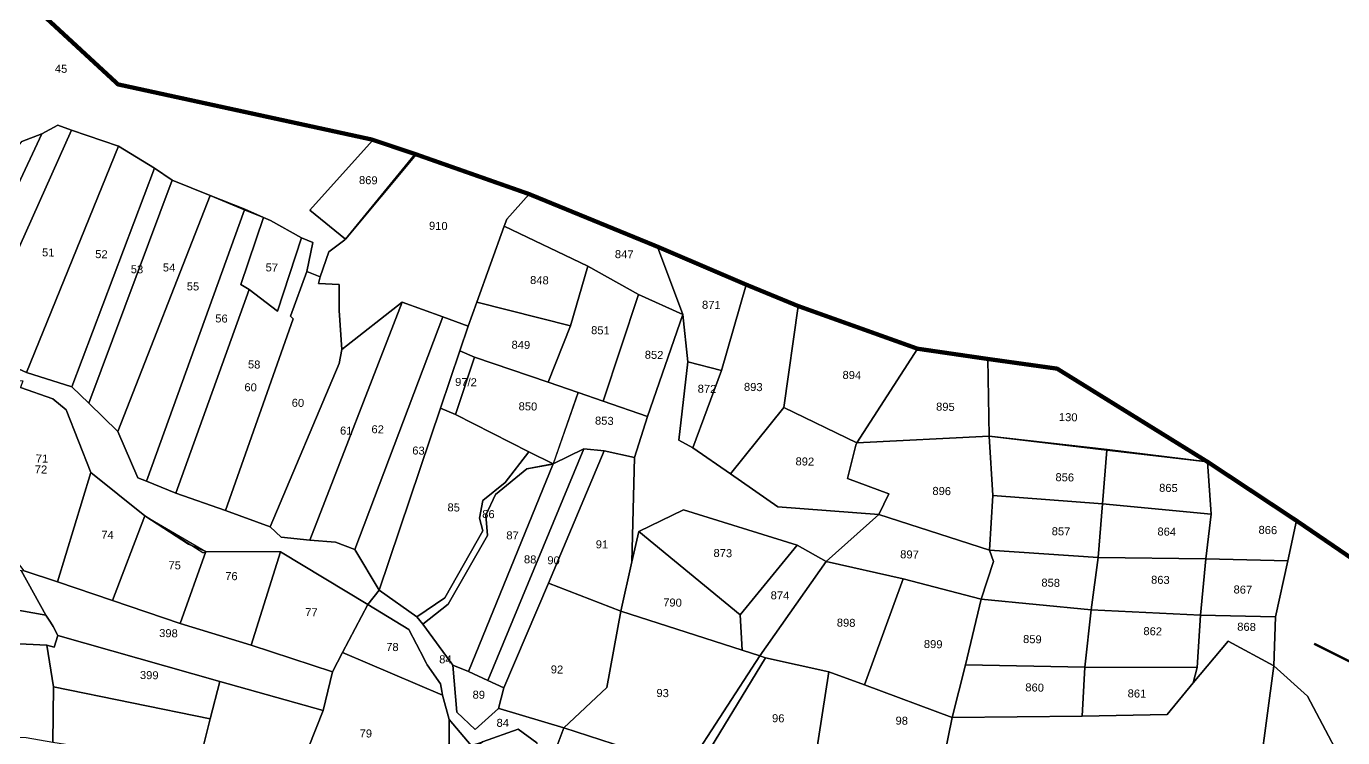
# Model space of a CAD drawing. Header units: millimetres. Extents: x 191342 to 235284, y 1600297 to 1616674.
# Drawn here: x 193199 to 195668, y 1610716 to 1612050 of the extents above; entities that cross this region are included whole.
import ezdxf

# ---------------------------------------------------------------- set-up
doc = ezdxf.new("R2010")
doc.units = ezdxf.units.MM
doc.header["$LTSCALE"] = 15
doc.linetypes.add('HIDDEN2', pattern=[0.1875, 0.125, -0.0625])
for name, color, linetype in [('PLOT', 7, 'Continuous'), ('PLOT NO', 7, 'Continuous'), ('VILLAGE BOUNDRY', 5, 'Continuous')]:
    doc.layers.add(name, color=color, linetype=linetype)
doc.styles.get("Standard").update_dxf_attribs({"font": 'arial.ttf'})

msp = doc.modelspace()

# ---------------------------------------------------------------- linework, layer by layer
at = {"layer": 'PLOT'}
for points in [[(192985.6, 1612297.9), (193371.4, 1611941.6), (193847, 1611838.2), (193930.4, 1611810.3), (193848.7, 1611836.5), (193730.9, 1611705.8), (193797.7, 1611651.4), (193796.6, 1611650.3), (193766.5, 1611627.8), (193750.4, 1611580.8), (193725.6, 1611590.9), (193736.6, 1611645), (193715.6, 1611654.1), (193657.2, 1611686.3), (193643.9, 1611691.7), (193609.1, 1611707.8), (193544.1, 1611733), (193472.9, 1611761.8), (193439.5, 1611784.5), (193372.2, 1611825.5), (193284.3, 1611855.8), (193258.2, 1611865.2), (193228.5, 1611848.8), (193191.1, 1611834.6)], [(193153.9, 1611421.8), (193199.7, 1611401.4), (193284.5, 1611374.5), (193316.8, 1611344), (193371.3, 1611290.4), (193408.2, 1611203.5), (193424.7, 1611197.2), (193479.8, 1611174.7), (193573.1, 1611142.7), (193656.3, 1611111.7), (193677, 1611092.5), (193731, 1611086.6), (193779.4, 1611082.8), (193815.5, 1611069.6), (193860.9, 1610993.1), (193839.8, 1610966.4), (193675.8, 1611064.9), (193536.1, 1611065.8), (193503.4, 1611079.4), (193421.6, 1611132.7), (193320.4, 1611213.9), (193274.1, 1611331.4), (193274.1, 1611331.4), (193274.1, 1611331.4), (193249.1, 1611352.2), (193188.4, 1611373.2)], [(194033.4, 1610701.5), (193992, 1610750.8), (193979.6, 1610796.4), (193978.3, 1610803.6), (193975.9, 1610817.2), (193951.2, 1610853.2), (193949.7, 1610855.4), (193946.9, 1610861), (193945.1, 1610864.4), (193916.8, 1610919.5), (193839.8, 1610966.4), (193860.9, 1610993.1), (193860.9, 1610993.1), (193931.4, 1610943.1), (193943.1, 1610929.1), (193998.8, 1610852.6), (194006.4, 1610764.2), (194040.9, 1610731.5), (194084.9, 1610771.1), (194087.6, 1610770.3), (194207.2, 1610734.7), (194190.4, 1610689.9)], [(194156.9, 1610707.1), (194121.9, 1610732.5), (194054.5, 1610708.7)]]:
    msp.add_lwpolyline(points, dxfattribs=at)
for points in [[(193284.3, 1611855.8), (193088.3, 1611419.7), (193032.7, 1611431.4), (193228.5, 1611848.8), (193258.2, 1611865.2), (193284.3, 1611855.8)], [(193228.5, 1611848.8), (193032.7, 1611431.4), (192971.1, 1611440.1), (193112.8, 1611730), (193191.1, 1611834.6), (193228.5, 1611848.8)], [(193088.3, 1611419.7), (193284.3, 1611855.8), (193372.2, 1611825.5), (193199.7, 1611401.4), (193153.9, 1611421.8), (193088.3, 1611419.7)], [(193848.7, 1611836.5), (193927.2, 1611809.7), (193797.7, 1611651.4), (193730.9, 1611705.8), (193848.7, 1611836.5)], [(193797.7, 1611651.4), (193927.2, 1611809.7), (193848.7, 1611836.5), (193930.4, 1611810.3), (193797.7, 1611651.4)], [(193797.7, 1611651.4), (193927.2, 1611809.7), (193848.7, 1611836.5), (193930.4, 1611810.3), (193797.7, 1611651.4)], [(193199.7, 1611401.4), (193372.2, 1611825.5), (193439.5, 1611784.5), (193284.5, 1611374.5), (193199.7, 1611401.4)], [(193930.4, 1611810.3), (194142.3, 1611735.8), (194100.1, 1611688.6), (194095.4, 1611675.4), (194044.2, 1611533.1), (194028.1, 1611488.3), (193980.5, 1611505.5), (193904.4, 1611532.9), (193790.7, 1611444.3), (193785.8, 1611517.7), (193786.2, 1611566.5), (193786.2, 1611566.5), (193747.5, 1611567.9), (193750.4, 1611580.8), (193766.5, 1611627.8), (193796.6, 1611650.3), (193797.7, 1611651.4), (193930.4, 1611810.3)], [(193284.5, 1611374.5), (193439.5, 1611784.5), (193472.9, 1611761.8), (193316.8, 1611344), (193284.5, 1611374.5)], [(193371.3, 1611290.4), (193316.8, 1611344), (193472.9, 1611761.8), (193544.1, 1611733), (193371.3, 1611290.4)], [(194142.3, 1611735.8), (194383.1, 1611637.1), (194430.1, 1611510.1), (194347.5, 1611547.5), (194252.4, 1611600.6), (194095.4, 1611675.4), (194100.1, 1611688.6), (194142.3, 1611735.8)], [(193371.3, 1611290.4), (193544.1, 1611733), (193608.6, 1611706.3), (193424.7, 1611197.2), (193408.2, 1611203.5), (193371.3, 1611290.4)], [(193544.1, 1611733), (193609.1, 1611707.8), (193608.6, 1611706.3), (193544.1, 1611733)], [(193544.1, 1611733), (193609.1, 1611707.8), (193608.6, 1611706.3), (193544.1, 1611733)], [(193643.9, 1611691.7), (193601.8, 1611566.3), (193617.3, 1611556.8), (193479.8, 1611174.7), (193424.7, 1611197.2), (193608.6, 1611706.3), (193643.9, 1611691.7)], [(193643.9, 1611691.7), (193657.2, 1611686.3), (193715.6, 1611654.1), (193670.4, 1611516.5), (193617.3, 1611556.8), (193601.8, 1611566.3), (193643.9, 1611691.7)], [(193609.1, 1611707.8), (193643.9, 1611691.7), (193608.6, 1611706.3), (193609.1, 1611707.8)], [(193609.1, 1611707.8), (193643.9, 1611691.7), (193608.6, 1611706.3), (193609.1, 1611707.8)], [(194252.4, 1611600.6), (194219.8, 1611488.5), (194044.2, 1611533.1), (194095.4, 1611675.4), (194252.4, 1611600.6)], [(193725.6, 1611590.9), (193694.6, 1611506.8), (193699.7, 1611501.8), (193573.1, 1611142.7), (193479.8, 1611174.7), (193617.3, 1611556.8), (193670.4, 1611516.5), (193715.6, 1611654.1), (193736.6, 1611645), (193725.6, 1611590.9)], [(194383.1, 1611637.1), (194549.2, 1611566), (194502.6, 1611405.1), (194440, 1611421), (194430.1, 1611510.1), (194383.1, 1611637.1)], [(193786.2, 1611566.5), (193785.8, 1611517.7), (193790.7, 1611444.3), (193786, 1611418.1), (193656.3, 1611111.7), (193573.1, 1611142.7), (193699.7, 1611501.8), (193694.6, 1611506.8), (193725.6, 1611590.9), (193750.4, 1611580.8), (193747.5, 1611567.9), (193786.2, 1611566.5)], [(194281.1, 1611347.6), (194234.4, 1611363.8), (194177.8, 1611383), (194219.8, 1611488.5), (194252.4, 1611600.6), (194347.5, 1611547.5), (194281.1, 1611347.6)], [(193790.7, 1611444.3), (193785.8, 1611517.7), (193786.2, 1611566.5), (193785.8, 1611517.7), (193790.7, 1611444.3)], [(193790.7, 1611444.3), (193785.8, 1611517.7), (193786.2, 1611566.5), (193785.8, 1611517.7), (193790.7, 1611444.3)], [(194646.6, 1611525.9), (194619.8, 1611335.5), (194519.8, 1611211.5), (194449.1, 1611260.3), (194502.6, 1611405.1), (194549.2, 1611566), (194646.6, 1611525.9)], [(194364.4, 1611318.5), (194281.1, 1611347.6), (194347.5, 1611547.5), (194430.1, 1611510.1), (194364.4, 1611318.5)], [(193790.7, 1611444.3), (193904.4, 1611532.9), (193731, 1611086.6), (193677, 1611092.5), (193656.3, 1611111.7), (193786, 1611418.1), (193790.7, 1611444.3)], [(193731, 1611086.6), (193904.4, 1611532.9), (193980.5, 1611505.5), (193815.5, 1611069.6), (193779.4, 1611082.8), (193731, 1611086.6)], [(194039.8, 1611430.1), (194012.4, 1611441.9), (194028.1, 1611488.3), (194044.2, 1611533.1), (194219.8, 1611488.5), (194177.8, 1611383), (194039.8, 1611430.1)], [(194646.6, 1611525.9), (194870.4, 1611445.9), (194756.7, 1611269.7), (194619.8, 1611335.5), (194646.6, 1611525.9)], [(193815.5, 1611069.6), (193980.5, 1611505.5), (194028.1, 1611488.3), (194012.4, 1611441.9), (193976.2, 1611334.6), (193860.9, 1610993.1), (193815.5, 1611069.6)], [(194430.1, 1611510.1), (194440, 1611421), (194422.7, 1611274.1), (194449.1, 1611260.3), (194519.8, 1611211.5), (194608.5, 1611149.6), (194797.9, 1611135), (194699.3, 1611047), (194644.5, 1611077.7), (194431.4, 1611143.7), (194348.1, 1611103.4), (194334.8, 1611046.3), (194340, 1611241.7), (194364.4, 1611318.5), (194430.1, 1611510.1)], [(193976.2, 1611334.6), (194012.4, 1611441.9), (194039.8, 1611430.1), (194004.4, 1611322.4), (193976.2, 1611334.6)], [(195002, 1611426.7), (195004.9, 1611282.1), (194756.7, 1611269.7), (194870.4, 1611445.9), (195002, 1611426.7)], [(194004.4, 1611322.4), (194039.8, 1611430.1), (194177.8, 1611383), (194234.4, 1611363.8), (194187.5, 1611229.9), (194187.5, 1611229.9), (194141.9, 1611252.3), (194004.4, 1611322.4)], [(194502.6, 1611405.1), (194449.1, 1611260.3), (194422.7, 1611274.1), (194440, 1611421), (194502.6, 1611405.1)], [(195225.7, 1611257), (195004.9, 1611282.1), (195002, 1611426.7), (195132.1, 1611408.5), (195414.3, 1611233.6), (195225.7, 1611257)], [(193195.2, 1611029.2), (193147.2, 1611091.4), (193055.7, 1611106.8), (193158.9, 1611388.9), (193162.3, 1611388.6), (193193, 1611385.8), (193188.4, 1611373.2), (193249.1, 1611352.2), (193274.1, 1611331.4), (193320.4, 1611213.9), (193257.7, 1611008.8), (193195.2, 1611029.2)], [(194234.4, 1611363.8), (194281.1, 1611347.6), (194364.4, 1611318.5), (194340, 1611241.7), (194283, 1611254.1), (194245, 1611258.2), (194187.5, 1611229.9), (194187.9, 1611230.9), (194234.4, 1611363.8)], [(193976.2, 1611334.6), (194004.4, 1611322.4), (194141.9, 1611252.3), (194097.4, 1611194.7), (194055.4, 1611161.1), (194048.8, 1611128.2), (194055.2, 1611104.4), (193984, 1610978.8), (193931.4, 1610943.1), (193860.9, 1610993.1), (193976.2, 1611334.6)], [(194619.8, 1611335.5), (194756.7, 1611269.7), (194755, 1611265), (194739.2, 1611202.7), (194816.4, 1611173.5), (194797.9, 1611135), (194608.5, 1611149.6), (194519.8, 1611211.5), (194619.8, 1611335.5)], [(195004.9, 1611282.1), (195011.7, 1611170.7), (195005.2, 1611068.2), (194797.9, 1611135), (194816.4, 1611173.5), (194739.2, 1611202.7), (194755, 1611265), (194756.7, 1611269.7), (195004.9, 1611282.1)], [(195004.9, 1611282.1), (195225.7, 1611257), (195225.6, 1611255.9), (195004.9, 1611282.1)], [(195004.9, 1611282.1), (195225.7, 1611257), (195225.6, 1611255.9), (195004.9, 1611282.1)], [(195217.1, 1611155.2), (195011.7, 1611170.7), (195004.9, 1611282.1), (195225.6, 1611255.9), (195217.1, 1611155.2)], [(193931.4, 1610943.1), (193984, 1610978.8), (194055.2, 1611104.4), (194048.8, 1611128.2), (194055.4, 1611161.1), (194097.4, 1611194.7), (194141.9, 1611252.3), (194187.5, 1611229.9), (194138.1, 1611220.8), (194079, 1611172.3), (194061.2, 1611133.6), (194064, 1611095.3), (193990.5, 1610966.7), (193943.1, 1610929.1), (193931.4, 1610943.1)], [(194028.3, 1610840.8), (194187.5, 1611229.9), (194245, 1611258.2), (194064.9, 1610823.7), (194028.3, 1610840.8)], [(194245, 1611258.2), (194283, 1611254.1), (194178.2, 1611006.3), (194094.9, 1610809.7), (194064.9, 1610823.7), (194245, 1611258.2)], [(194186.3, 1611229.6), (194187.5, 1611229.9), (194141.9, 1611252.3), (194187.5, 1611229.9), (194187.5, 1611229.9), (194186.3, 1611229.6)], [(194178.2, 1611006.3), (194283, 1611254.1), (194340, 1611241.7), (194334.8, 1611046.3), (194313.9, 1610954), (194178.2, 1611006.3)], [(195421.2, 1611135.8), (195217.1, 1611155.2), (195225.6, 1611255.9), (195414.3, 1611233.6), (195421.2, 1611135.8)], [(195225.7, 1611257), (195414.3, 1611233.6), (195225.6, 1611255.9), (195225.7, 1611257)], [(195225.7, 1611257), (195414.3, 1611233.6), (195225.6, 1611255.9), (195225.7, 1611257)], [(194187.5, 1611229.9), (194028.3, 1610840.8), (193998.8, 1610852.6), (193943.1, 1610929.1), (193990.5, 1610966.7), (194064, 1611095.3), (194061.2, 1611133.6), (194079, 1611172.3), (194138.1, 1611220.8), (194186.3, 1611229.6), (194187.5, 1611229.9)], [(195414.3, 1611233.6), (195580.7, 1611123.5), (195564.7, 1611048.2), (195410.7, 1611051.7), (195421.2, 1611135.8), (195414.3, 1611233.6)], [(193257.7, 1611008.8), (193320.4, 1611213.9), (193421.6, 1611132.7), (193421.6, 1611132.7), (193361.1, 1610973.7), (193257.7, 1611008.8)], [(193320.4, 1611213.9), (193421.6, 1611132.7), (193419.6, 1611127.5), (193421.6, 1611132.7), (193320.4, 1611213.9)], [(193320.4, 1611213.9), (193421.6, 1611132.7), (193419.6, 1611127.5), (193421.6, 1611132.7), (193320.4, 1611213.9)], [(195209.3, 1611054.2), (195005.2, 1611068.2), (195011.7, 1611170.7), (195217.1, 1611155.2), (195209.3, 1611054.2)], [(194644.5, 1611077.7), (194537.8, 1610946.6), (194348.1, 1611103.4), (194431.4, 1611143.7), (194644.5, 1611077.7)], [(195410.7, 1611051.7), (195209.3, 1611054.2), (195217.1, 1611155.2), (195421.2, 1611135.8), (195410.7, 1611051.7)], [(192692, 1611123.3), (193189.8, 1611030.2), (193235.8, 1610946.1), (193169.6, 1610957.9), (193045.9, 1610946), (193054.7, 1610992.1), (192657.6, 1611074.7), (192692, 1611123.3)], [(193487.8, 1610930.3), (193361.1, 1610973.7), (193421.6, 1611132.7), (193503.4, 1611079.4), (193536.1, 1611065.8), (193536.1, 1611065.8), (193487.8, 1610930.3)], [(193421.6, 1611132.7), (193503.4, 1611079.4), (193536.1, 1611065.8), (193535.1, 1611062.9), (193530.2, 1611062.9), (193421.6, 1611132.7), (193421.6, 1611132.7)], [(193421.6, 1611132.7), (193421.6, 1611132.7), (193536.1, 1611065.8), (193535.1, 1611062.9), (193536.1, 1611065.8), (193503.4, 1611079.4), (193421.6, 1611132.7)], [(194843.6, 1611014.6), (194699.3, 1611047), (194797.9, 1611135), (195005.2, 1611068.2), (195012.7, 1611047.1), (194989.8, 1610976), (194843.6, 1611014.6)], [(195541.6, 1610942.9), (195564.7, 1611048.2), (195580.7, 1611123.5), (195854.4, 1610936.7), (195748.5, 1610600.9), (195750.2, 1610552.7), (195691.5, 1610543.7), (195692.2, 1610623.1), (195601.6, 1610794.4), (195538.7, 1610851.4), (195541.6, 1610942.9)], [(194313.9, 1610954), (194334.8, 1611046.3), (194348.1, 1611103.4), (194537.8, 1610946.6), (194541.8, 1610880.6), (194313.9, 1610954)], [(194575, 1610869.9), (194541.8, 1610880.6), (194537.8, 1610946.6), (194644.5, 1611077.7), (194699.3, 1611047), (194575, 1610869.9)], [(195196, 1610956.5), (194989.8, 1610976), (195012.7, 1611047.1), (195005.2, 1611068.2), (195209.3, 1611054.2), (195196, 1610956.5)], [(193675.8, 1611064.9), (193620.7, 1610889.9), (193487.8, 1610930.3), (193536.1, 1611065.8), (193675.8, 1611064.9)], [(193620.7, 1610889.9), (193675.8, 1611064.9), (193839.8, 1610966.4), (193792.4, 1610876.2), (193773.3, 1610839.7), (193620.7, 1610889.9)], [(194575, 1610869.9), (194699.3, 1611047), (194843.6, 1611014.6), (194770.7, 1610815.6), (194704.3, 1610840.2), (194585.4, 1610866), (194575, 1610869.9)], [(194699.3, 1611047), (194843.6, 1611014.6), (194842.6, 1611012), (194842.6, 1611012), (194843.6, 1611014.6), (194699.3, 1611047)], [(195400.8, 1610945.9), (195196, 1610956.5), (195209.3, 1611054.2), (195410.7, 1611051.7), (195400.8, 1610945.9)], [(195400.8, 1610945.9), (195410.7, 1611051.7), (195564.7, 1611048.2), (195541.6, 1610942.9), (195400.8, 1610945.9)], [(193189.8, 1611030.2), (193195.2, 1611029.2), (193257.7, 1611008.8), (193361.1, 1610973.7), (193487.8, 1610930.3), (193620.7, 1610889.9), (193773.3, 1610839.7), (193755.9, 1610767.6), (193562.4, 1610821.8), (193258.7, 1610907.9), (193249.9, 1610924.9), (193244.6, 1610932.9), (193235.8, 1610946.1), (193189.8, 1611030.2)], [(194178.2, 1611006.3), (194313.9, 1610954), (194287.7, 1610810.7), (194207.2, 1610734.7), (194087.6, 1610770.3), (194084.9, 1610771.1), (194094.9, 1610809.7), (194178.2, 1611006.3)], [(194989.8, 1610976), (194960.2, 1610852.8), (194935.5, 1610754.6), (194770.7, 1610815.6), (194843.6, 1611014.6), (194989.8, 1610976)], [(194960.2, 1610852.8), (194989.8, 1610976), (195196, 1610956.5), (195183.9, 1610848.8), (194960.2, 1610852.8)], [(192835, 1610727.2), (192852.7, 1610814.4), (192845.1, 1610816), (192795.7, 1610826), (192818.9, 1610858.6), (192820.9, 1610871.9), (192823, 1610886.3), (192861.6, 1610886.7), (192921.7, 1610867.6), (192955.7, 1610889.1), (193045.9, 1610946), (193169.6, 1610957.9), (193235.8, 1610946.1), (193244.6, 1610932.9), (193249.9, 1610925.1), (193258.7, 1610907.9), (193251.4, 1610886.5), (193238.1, 1610890), (193056, 1610898.5), (193022.2, 1610690.8), (193012, 1610686.8), (192970.6, 1610694.5), (192835, 1610727.2)], [(193978.3, 1610803.6), (193979.6, 1610796.4), (193792.4, 1610876.2), (193839.8, 1610966.4), (193916.8, 1610919.5), (193945.1, 1610864.4), (193946.9, 1610861), (193949.7, 1610855.4), (193951.2, 1610853.2), (193975.9, 1610817.2), (193978.3, 1610803.6)], [(194207.2, 1610734.7), (194287.7, 1610810.7), (194313.9, 1610954), (194541.8, 1610880.6), (194575, 1610869.9), (194438.7, 1610659.6), (194207.2, 1610734.7)], [(195394.4, 1610848.2), (195183.9, 1610848.8), (195196, 1610956.5), (195400.8, 1610945.9), (195394.4, 1610848.2)], [(195387.5, 1610819), (195394.4, 1610848.2), (195400.8, 1610945.9), (195541.6, 1610942.9), (195538.7, 1610851.4), (195452.7, 1610897.6), (195387.5, 1610819)], [(193244.6, 1610932.9), (193249.9, 1610924.9), (193258.7, 1610907.9), (193249.9, 1610924.9), (193244.6, 1610932.9)], [(193244.6, 1610932.9), (193249.9, 1610924.9), (193258.7, 1610907.9), (193249.9, 1610924.9), (193244.6, 1610932.9)], [(193238.1, 1610890), (193250.4, 1610811.7), (193249, 1610707.6), (193199.2, 1610716.3), (193091.8, 1610717.9), (193022.2, 1610690.8), (193056, 1610898.5), (193238.1, 1610890)], [(193562.4, 1610821.8), (193544, 1610751.8), (193250.4, 1610811.7), (193238.1, 1610890), (193251.4, 1610886.5), (193258.7, 1610907.9), (193562.4, 1610821.8)], [(194919.6, 1610677.7), (194935.5, 1610754.6), (195179, 1610756.8), (195338.6, 1610760.2), (195387.5, 1610819), (195452.7, 1610897.6), (195538.7, 1610851.4), (195500.1, 1610565.9), (195333.1, 1610598.6), (195126.4, 1610640.5), (195018.3, 1610627.6), (194919.6, 1610677.7)], [(193792.4, 1610876.2), (193979.6, 1610796.4), (193992, 1610750.8), (193992.1, 1610704.9), (193949.1, 1610669.7), (193903.1, 1610653.2), (193863, 1610601.7), (193756.7, 1610603.4), (193687.6, 1610595.3), (193755.9, 1610767.6), (193773.3, 1610839.7), (193792.4, 1610876.2)], [(194028.3, 1610840.8), (194064.9, 1610823.7), (194094.9, 1610809.7), (194084.9, 1610771.1), (194040.9, 1610731.5), (194006.4, 1610764.2), (193998.8, 1610852.6), (194028.3, 1610840.8)], [(194575, 1610869.9), (194585.4, 1610866), (194455.7, 1610653.7), (194377.3, 1610590.3), (194288.7, 1610525.4), (194210.6, 1610447.2), (194200.3, 1610426.1), (194179.5, 1610408.6), (194168.3, 1610413.6), (194202.2, 1610454.8), (194264.4, 1610522.2), (194329.9, 1610573.9), (194331.3, 1610575), (194438.7, 1610659.6), (194575, 1610869.9)], [(194679.3, 1610678.5), (194455.7, 1610653.7), (194585.4, 1610866), (194704.3, 1610840.2), (194679.3, 1610678.5)], [(194935.5, 1610754.6), (194960.2, 1610852.8), (195183.9, 1610848.8), (195179, 1610756.8), (194935.5, 1610754.6)], [(195179, 1610756.8), (195183.9, 1610848.8), (195394.4, 1610848.2), (195387.5, 1610819), (195338.6, 1610760.2), (195179, 1610756.8)], [(195538.7, 1610851.4), (195601.6, 1610794.4), (195692.2, 1610623.1), (195691.5, 1610543.7), (195703.1, 1610407.8), (195709.1, 1610381.2), (195662.6, 1610438.3), (195659, 1610550), (195500.1, 1610565.9), (195538.7, 1610851.4)], [(193544, 1610751.8), (193562.4, 1610821.8), (193755.9, 1610767.6), (193687.6, 1610595.3), (193684.1, 1610586.6), (193508.1, 1610606.9), (193544, 1610751.8)], [(194919.6, 1610677.7), (194679.3, 1610678.5), (194704.3, 1610840.2), (194770.7, 1610815.6), (194935.5, 1610754.6), (194919.6, 1610677.7)], [(193508.1, 1610606.9), (193481.2, 1610498.3), (193412, 1610615.6), (193380.2, 1610681.3), (193351.9, 1610691.4), (193249, 1610707.6), (193250.4, 1610811.7), (193544, 1610751.8), (193508.1, 1610606.9)], [(193992, 1610750.8), (194033.4, 1610701.5), (194054.5, 1610708.7), (193996.3, 1610668.1), (193911.5, 1610649.8), (193877.3, 1610591.1), (193863, 1610601.7), (193903.1, 1610653.2), (193949.1, 1610669.7), (193992.1, 1610704.9), (193992, 1610750.8)], [(194054.5, 1610708.7), (194121.9, 1610732.5), (194156.9, 1610707.1), (194168.3, 1610611.6), (193996.3, 1610668.1), (194054.5, 1610708.7)], [(194207.2, 1610734.7), (194438.7, 1610659.6), (194331.3, 1610575), (194329.9, 1610573.9), (194232.2, 1610596.2), (194190.4, 1610689.9), (194207.2, 1610734.7)]]:
    msp.add_lwpolyline(points, close=True, dxfattribs=at)
at = {"layer": 'VILLAGE BOUNDRY', "linetype": 'HIDDEN2', "ltscale": 20}
for points, const_width in [([(192140.1, 1613171.4), (192425.1, 1612938.1), (192496.1, 1612848.1), (192548, 1612763.6), (192668.3, 1612683.3), (192727.8, 1612615.1), (192776.6, 1612552.5), (192859.2, 1612475.5), (192985.6, 1612297.9), (193371.4, 1611941.6), (193847, 1611838.2), (193930.4, 1611810.3), (194142.3, 1611735.8), (194383.1, 1611637.1), (194549.2, 1611566), (194646.6, 1611525.9), (194870.4, 1611445.9), (195002, 1611426.7), (195132.1, 1611408.5), (195414.3, 1611233.6), (195580.7, 1611123.5), (195854.4, 1610936.7)], 8), ([(195785, 1610807.3), (195614.1, 1610892.7)], 4.5)]:
    msp.add_lwpolyline(points, dxfattribs=dict(at, const_width=const_width))

# ---------------------------------------------------------------- texts
at = {"layer": 'PLOT NO', "color": 7}
for s, p in [('45', (193252.8, 1611963.7)), ('869', (193823, 1611754.8)), ('910', (193954.2, 1611669.1)), ('51', (193228.7, 1611619.2)), ('52', (193328.4, 1611615.9)), ('847', (194302.8, 1611615.9)), ('53', (193395.1, 1611587.6)), ('54', (193455.2, 1611590.9)), ('57', (193647.9, 1611591)), ('55', (193500.1, 1611555.5)), ('848', (194143.8, 1611567.3)), ('871', (194466.1, 1611520.9)), ('56', (193553.5, 1611495.3)), ('851', (194258.2, 1611473.3)), ('849', (194109, 1611446)), ('852', (194358.8, 1611427.2)), ('58', (193614.8, 1611409.1)), ('97/2', (194003.2, 1611376.2)), ('894', (194729.6, 1611389.4)), ('60', (193608.2, 1611366.3)), ('872', (194458, 1611363.5)), ('893', (194544.8, 1611367)), ('60', (193696.9, 1611337.1)), ('850', (194122.3, 1611330.6)), ('895', (194905, 1611329.9)), ('853', (194265.5, 1611303.7)), ('130', (195135.3, 1611310.4)), ('61', (193787.5, 1611285)), ('62', (193846.4, 1611287.5)), ('71', (193217.1, 1611232.6)), ('63', (193922.9, 1611247.6)), ('892', (194641.5, 1611227.3)), ('72', (193215.1, 1611212.2)), ('856', (195128.8, 1611197.6)), ('865', (195323.2, 1611177.7)), ('896', (194898.1, 1611171.9)), ('85', (193988.9, 1611141)), ('86', (194054.1, 1611128.5)), ('74', (193339.9, 1611089.7)), ('87', (194099.2, 1611088.5)), ('857', (195121.8, 1611096.3)), ('864', (195320, 1611095.7)), ('866', (195509.6, 1611098.8)), ('91', (194266.9, 1611071.7)), ('873', (194487.7, 1611055.5)), ('897', (194837.7, 1611053)), ('75', (193465.8, 1611032.5)), ('88', (194132.3, 1611043.6)), ('90', (194176.2, 1611041.8)), ('76', (193572.2, 1611012.2)), ('863', (195308.1, 1611005.3)), ('858', (195102.4, 1610999.9)), ('867', (195462.8, 1610987)), ('790', (194393.4, 1610962.8)), ('874', (194594.8, 1610976.1)), ('77', (193722.1, 1610944.5)), ('398', (193448.3, 1610905.3)), ('898', (194718.9, 1610924.9)), ('862', (195293.7, 1610908.9)), ('868', (195469.7, 1610917.2)), ('899', (194882.1, 1610884.8)), ('859', (195068.1, 1610894)), ('78', (193874, 1610879.2)), ('84', (193973.4, 1610856.1)), ('92', (194182.6, 1610837.1)), ('399', (193412.3, 1610826.6)), ('89', (194036, 1610789.8)), ('93', (194380.7, 1610792.9)), ('860', (195072.3, 1610803.4)), ('861', (195264.2, 1610792.1)), ('84', (194080.9, 1610736.9)), ('96', (194597.4, 1610745.6)), ('98', (194829, 1610741.1)), ('79', (193824.2, 1610717.2))]:
    msp.add_text(s, height=15, rotation=358.7911, dxfattribs=at).set_placement(p)

doc.saveas('drawing.dxf')
